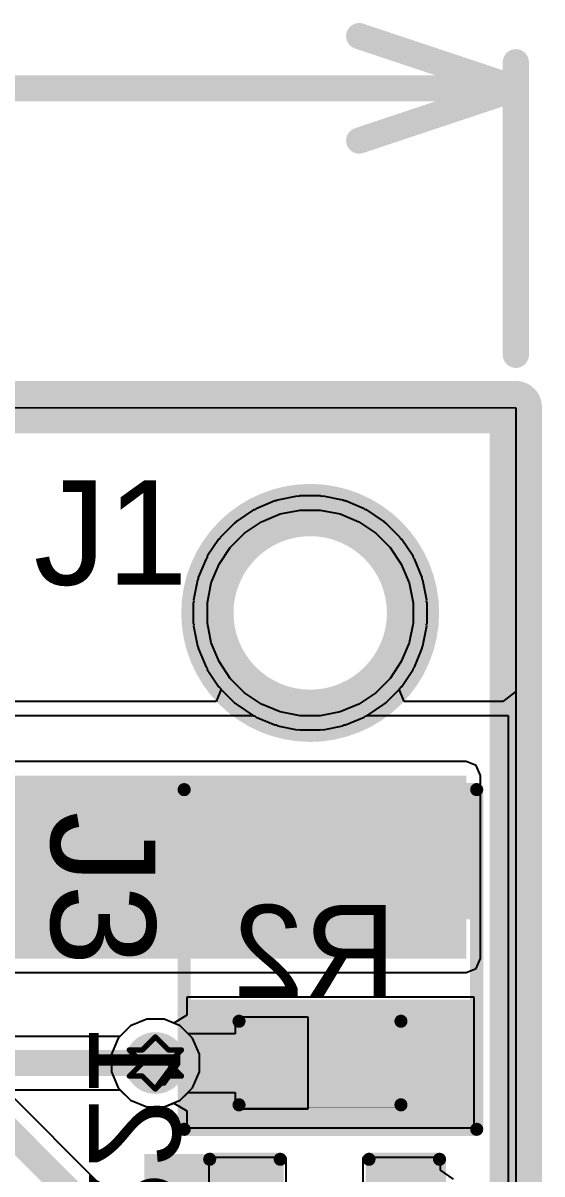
# Model space of a CAD drawing. Header units: inches. Extents: x -0.2 to 15.8, y 0 to 3.5.
# Drawn here: x 1.5833 to 1.782, y 1.6725 to 2.113 of the extents above; entities that cross this region are included whole.
import ezdxf

# ---------------------------------------------------------------- set-up
doc = ezdxf.new("R2010")
doc.units = ezdxf.units.IN
doc.header["$MEASUREMENT"] = 0
for name, color, linetype in [('Board Outline', 76, 'Continuous'), ('Bottom Layer', 5, 'Continuous'), ('Bottom Overlay', 54, 'Continuous'), ('Bottom Paste', 16, 'Continuous'), ('Bottom Solder', 6, 'Continuous'), ('Dimension', 6, 'Continuous'), ('Drill Drawing', 1, 'Continuous'), ('Multi-Layer', 9, 'Continuous'), ('Signal_1', 16, 'Continuous'), ('Signal_2', 76, 'Continuous'), ('Top Layer', 1, 'Continuous'), ('Top Overlay', 2, 'Continuous'), ('Top Paste', 8, 'Continuous'), ('Top Solder', 216, 'Continuous'), ('Via Holes', 16, 'Continuous')]:
    doc.layers.add(name, color=color, linetype=linetype)
doc.styles.add('Arial', font='', dxfattribs={"height": 0.2})
doc.styles.get('Arial').set_extended_font_data('Arial')

msp = doc.modelspace()

# ---------------------------------------------------------------- hatches: boundary and pattern name
at = {"layer": 'Bottom Layer'}
h = msp.add_hatch(color=5, dxfattribs=at)
edge = h.paths.add_edge_path()
edge.add_arc((1.634, 1.715), 0.01181, 0, 360)
for points in [[(1.6695, 1.7025), (1.6695, 1.7275), (1.6875, 1.7275), (1.6875, 1.7025)], [(1.7065, 1.7025), (1.7065, 1.7275), (1.7245, 1.7275), (1.7245, 1.7025)]]:
    msp.add_hatch(color=5, dxfattribs=at).paths.add_polyline_path(points)
at = {"layer": 'Bottom Paste'}
for points in [[(1.6695, 1.7025), (1.6695, 1.7275), (1.6875, 1.7275), (1.6875, 1.7025)], [(1.7065, 1.7025), (1.7065, 1.7275), (1.7245, 1.7275), (1.7245, 1.7025)]]:
    msp.add_hatch(color=16, dxfattribs=at).paths.add_polyline_path(points)
at = {"layer": 'Bottom Solder'}
for points in [[(1.66734, 1.70033), (1.66734, 1.72967), (1.68967, 1.72967), (1.68967, 1.70033)], [(1.70434, 1.70033), (1.70434, 1.72967), (1.72667, 1.72967), (1.72667, 1.70033)]]:
    msp.add_hatch(color=6, dxfattribs=at).paths.add_polyline_path(points)
at = {"layer": 'Signal_1'}
h = msp.add_hatch(color=16, dxfattribs=at)
edge = h.paths.add_edge_path()
edge.add_arc((1.634, 1.715), 0.01181, 0, 360)
at = {"layer": 'Signal_2'}
h = msp.add_hatch(color=76, dxfattribs=at)
edge = h.paths.add_edge_path()
edge.add_arc((1.634, 1.715), 0.01181, 0, 360)
at = {"layer": 'Top Layer'}
for points in [[(1.49, 1.755), (1.753, 1.755), (1.753, 1.825), (1.49, 1.825)], [(1.751, 1.814), (1.751, 1.774), (1.651, 1.774), (1.651, 1.814)], [(1.751, 1.73526), (1.751, 1.69526), (1.651, 1.69526), (1.651, 1.73526)], [(1.67909, 1.63447), (1.6594, 1.63447), (1.6594, 1.67384), (1.67909, 1.67384)], [(1.73814, 1.63447), (1.71846, 1.63447), (1.71846, 1.67384), (1.73814, 1.67384)]]:
    msp.add_hatch(color=1, dxfattribs=at).paths.add_polyline_path(points)
h = msp.add_hatch(color=1, dxfattribs=at)
edge = h.paths.add_edge_path()
edge.add_arc((1.634, 1.715), 0.01181, 0, 360)
at = {"layer": 'Top Overlay'}
msp.add_hatch(color=2, dxfattribs=at).paths.add_polyline_path([(1.65477, 1.68016), (1.62977, 1.68016), (1.62977, 1.62816), (1.65477, 1.62816)])
at = {"layer": 'Top Paste'}
for points in [[(1.751, 1.814), (1.751, 1.774), (1.651, 1.774), (1.651, 1.814)], [(1.751, 1.73526), (1.751, 1.69526), (1.651, 1.69526), (1.651, 1.73526)], [(1.67909, 1.63447), (1.6594, 1.63447), (1.6594, 1.67384), (1.67909, 1.67384)], [(1.73814, 1.63447), (1.71846, 1.63447), (1.71846, 1.67384), (1.73814, 1.67384)]]:
    msp.add_hatch(color=8, dxfattribs=at).paths.add_polyline_path(points)
at = {"layer": 'Top Solder'}
for points in [[(1.755, 1.818), (1.755, 1.77), (1.647, 1.77), (1.647, 1.818)], [(1.755, 1.73926), (1.755, 1.69126), (1.647, 1.69126), (1.647, 1.73926)], [(1.68309, 1.63047), (1.6554, 1.63047), (1.6554, 1.67784), (1.68309, 1.67784)], [(1.74214, 1.63047), (1.71446, 1.63047), (1.71446, 1.67784), (1.74214, 1.67784)]]:
    msp.add_hatch(color=216, dxfattribs=at).paths.add_polyline_path(points)
at = {"layer": 'Via Holes'}
h = msp.add_hatch(color=7, dxfattribs=at)
edge = h.paths.add_edge_path()
edge.add_arc((1.634, 1.715), 0.00591, 0, 360)

# ---------------------------------------------------------------- linework, layer by layer
at = {"layer": 'Board Outline'}
for points in [[(0, 1.966, 0.02, 0.02, 0), (1.772, 1.966, 0.02, 0.02, 0)], [(1.772, 1.966, 0.02, 0.02, 0), (1.772, 0, 0.02, 0.02, 0)]]:
    msp.add_lwpolyline(points, format="xyseb", dxfattribs=at)
for points in [[(1.767, 1.966, 0.01, 0.01, 1), (1.777, 1.966, 0.01, 0.01, 1)], [(1.767, 1.966, 0.01, 0.01, 1), (1.777, 1.966, 0.01, 0.01, 1)], [(1.73262, 1.88725, 0.02, 0.02, 1), (1.65388, 1.88725, 0.02, 0.02, 1)], [(1.64888, 1.88725, 0.01, 0.01, 1), (1.65888, 1.88725, 0.01, 0.01, 1)], [(1.72762, 1.88725, 0.01, 0.01, 1), (1.73762, 1.88725, 0.01, 0.01, 1)]]:
    msp.add_lwpolyline(points, format="xyseb", close=True, dxfattribs=at)
at = {"layer": 'Bottom Layer'}
for p, q in [((0.00354, 1.96623), (1.772, 1.96577)), ((1.772, 1.96577), (1.772, 1.66271)), ((1.6797, 1.93011), (1.67253, 1.92714)), ((1.68025, 1.93011), (1.6797, 1.93011)), ((1.68071, 1.93042), (1.68025, 1.93011)), ((1.68832, 1.93193), (1.68071, 1.93042)), ((1.68886, 1.93182), (1.68832, 1.93193)), ((1.68937, 1.93203), (1.68886, 1.93182)), ((1.69713, 1.93203), (1.68937, 1.93203)), ((1.69764, 1.93182), (1.69713, 1.93203)), ((1.69818, 1.93193), (1.69764, 1.93182)), ((1.70579, 1.93042), (1.69818, 1.93193)), ((1.70625, 1.93011), (1.70579, 1.93042)), ((1.70681, 1.93011), (1.70625, 1.93011)), ((1.71397, 1.92714), (1.70681, 1.93011)), ((1.67159, 1.92664), (1.66515, 1.92233)), ((1.67214, 1.92675), (1.67159, 1.92664)), ((1.67253, 1.92714), (1.67214, 1.92675)), ((1.71436, 1.92675), (1.71397, 1.92714)), ((1.71491, 1.92664), (1.71436, 1.92675)), ((1.72135, 1.92233), (1.71491, 1.92664)), ((1.66433, 1.92166), (1.65884, 1.91617)), ((1.66484, 1.92187), (1.66433, 1.92166)), ((1.66515, 1.92233), (1.66484, 1.92187)), ((1.72166, 1.92187), (1.72135, 1.92233)), ((1.72217, 1.92166), (1.72166, 1.92187)), ((1.72766, 1.91617), (1.72217, 1.92166)), ((1.65884, 1.91617), (1.65863, 1.91566)), ((1.72787, 1.91566), (1.72766, 1.91617)), ((1.65817, 1.91535), (1.65386, 1.90891)), ((1.65863, 1.91566), (1.65817, 1.91535)), ((1.72833, 1.91535), (1.72787, 1.91566)), ((1.73264, 1.90891), (1.72833, 1.91535)), ((1.65336, 1.90797), (1.65039, 1.9008)), ((1.65375, 1.90836), (1.65336, 1.90797)), ((1.65386, 1.90891), (1.65375, 1.90836)), ((1.73275, 1.90836), (1.73264, 1.90891)), ((1.73314, 1.90797), (1.73275, 1.90836)), ((1.73611, 1.9008), (1.73314, 1.90797)), ((1.65009, 1.89979), (1.64857, 1.89218)), ((1.65039, 1.90025), (1.65009, 1.89979)), ((1.65039, 1.9008), (1.65039, 1.90025)), ((1.73611, 1.90025), (1.73611, 1.9008)), ((1.73642, 1.89979), (1.73611, 1.90025)), ((1.73793, 1.89218), (1.73642, 1.89979)), ((1.64868, 1.89164), (1.64847, 1.89113)), ((1.64847, 1.89113), (1.64847, 1.88337)), ((1.64857, 1.89218), (1.64868, 1.89164)), ((1.73782, 1.89164), (1.73793, 1.89218)), ((1.73803, 1.89113), (1.73782, 1.89164)), ((1.73803, 1.88337), (1.73803, 1.89113)), ((1.64847, 1.88337), (1.64868, 1.88286)), ((1.64868, 1.88286), (1.64857, 1.88232)), ((1.64857, 1.88232), (1.65009, 1.87471)), ((1.73642, 1.87471), (1.73793, 1.88232)), ((1.73782, 1.88286), (1.73803, 1.88337)), ((1.73793, 1.88232), (1.73782, 1.88286)), ((1.65009, 1.87471), (1.65039, 1.87425)), ((1.65039, 1.87425), (1.65039, 1.8737)), ((1.65039, 1.8737), (1.65336, 1.86653)), ((1.73314, 1.86653), (1.73611, 1.8737)), ((1.73611, 1.87425), (1.73642, 1.87471)), ((1.73611, 1.8737), (1.73611, 1.87425)), ((1.65336, 1.86653), (1.65375, 1.86614)), ((1.65375, 1.86614), (1.65386, 1.86559)), ((1.65386, 1.86559), (1.65817, 1.85915)), ((1.72833, 1.85915), (1.73264, 1.86559)), ((1.73264, 1.86559), (1.73275, 1.86614)), ((1.73275, 1.86614), (1.73314, 1.86653)), ((1.65817, 1.85915), (1.65863, 1.85884)), ((1.65863, 1.85884), (1.65884, 1.85833)), ((1.72766, 1.85833), (1.72787, 1.85884)), ((1.72787, 1.85884), (1.72833, 1.85915)), ((1.65884, 1.85833), (1.66433, 1.85284)), ((1.72217, 1.85284), (1.72766, 1.85833)), ((1.66433, 1.85284), (1.66484, 1.85263)), ((1.66484, 1.85263), (1.66515, 1.85217)), ((1.66515, 1.85217), (1.67159, 1.84786)), ((1.71491, 1.84786), (1.72135, 1.85217)), ((1.72135, 1.85217), (1.72166, 1.85263)), ((1.72166, 1.85263), (1.72217, 1.85284)), ((1.67159, 1.84786), (1.67214, 1.84775)), ((1.67214, 1.84775), (1.67253, 1.84736)), ((1.67253, 1.84736), (1.6797, 1.84439)), ((1.70681, 1.84439), (1.71397, 1.84736)), ((1.71397, 1.84736), (1.71436, 1.84775)), ((1.71436, 1.84775), (1.71491, 1.84786)), ((1.6797, 1.84439), (1.68025, 1.84439)), ((1.68025, 1.84439), (1.68071, 1.84408)), ((1.68071, 1.84408), (1.68832, 1.84257)), ((1.68832, 1.84257), (1.68886, 1.84268)), ((1.68886, 1.84268), (1.68937, 1.84247)), ((1.68937, 1.84247), (1.69713, 1.84247)), ((1.69713, 1.84247), (1.69764, 1.84268)), ((1.69764, 1.84268), (1.69818, 1.84257)), ((1.69818, 1.84257), (1.70579, 1.84408)), ((1.70579, 1.84408), (1.70625, 1.84439)), ((1.70625, 1.84439), (1.70681, 1.84439)), ((1.63066, 1.73181), (1.62448, 1.72925)), ((1.63734, 1.73181), (1.63066, 1.73181)), ((1.64352, 1.72925), (1.63734, 1.73181)), ((1.6925, 1.7325), (1.6645, 1.7325)), ((1.6645, 1.7325), (1.6645, 1.72622)), ((1.6925, 1.6975), (1.6925, 1.7325)), ((1.62448, 1.72925), (1.62042, 1.7252)), ((1.64656, 1.72622), (1.64352, 1.72925)), ((1.62042, 1.7252), (1.489, 1.7252)), ((1.6645, 1.72622), (1.64656, 1.72622)), ((1.49322, 1.7048), (1.62042, 1.7048)), ((1.62042, 1.7048), (1.62448, 1.70075)), ((1.62448, 1.70075), (1.63066, 1.69819)), ((1.63734, 1.69819), (1.64352, 1.70075)), ((1.64352, 1.70075), (1.64656, 1.70378)), ((1.64656, 1.70378), (1.6645, 1.70378)), ((1.6645, 1.70378), (1.6645, 1.6975)), ((1.63066, 1.69819), (1.63734, 1.69819)), ((1.6645, 1.6975), (1.6925, 1.6975))]:
    msp.add_line(p, q, dxfattribs=at)
for points in [[(1.489, 1.715, 0.01, 0.01, 0), (1.634, 1.715, 0.01, 0.01, 0)], [(1.634, 1.715, 0.012, 0.012, 0), (1.6785, 1.715, 0.012, 0.012, 0)]]:
    msp.add_lwpolyline(points, format="xyseb", dxfattribs=at)
for points in [[(1.631, 1.715, 0.006, 0.006, 1), (1.637, 1.715, 0.006, 0.006, 1)], [(1.6315, 1.715, 0.005, 0.005, 1), (1.6365, 1.715, 0.005, 0.005, 1)], [(1.6755, 1.715, 0.006, 0.006, 1), (1.6815, 1.715, 0.006, 0.006, 1)]]:
    msp.add_lwpolyline(points, format="xyseb", close=True, dxfattribs=at)
at = {"layer": 'Bottom Overlay'}
for points in [[(1.666, 1.731, 0.005, 0.005, 0), (1.728, 1.731, 0.005, 0.005, 0)], [(1.666, 1.699, 0.005, 0.005, 0), (1.666, 1.731, 0.005, 0.005, 0)], [(1.728, 1.699, 0.005, 0.005, 0), (1.728, 1.731, 0.005, 0.005, 0)], [(1.666, 1.699, 0.005, 0.005, 0), (1.728, 1.699, 0.005, 0.005, 0)], [(1.665, 1.698, 0.000127, 0.000127, 0), (1.729, 1.698, 0.000127, 0.000127, 0)]]:
    msp.add_lwpolyline(points, format="xyseb", dxfattribs=at)
for points in [[(1.66475, 1.731, 0.0025, 0.0025, 1), (1.66725, 1.731, 0.0025, 0.0025, 1)], [(1.66475, 1.731, 0.0025, 0.0025, 1), (1.66725, 1.731, 0.0025, 0.0025, 1)], [(1.72675, 1.731, 0.0025, 0.0025, 1), (1.72925, 1.731, 0.0025, 0.0025, 1)], [(1.72675, 1.731, 0.0025, 0.0025, 1), (1.72925, 1.731, 0.0025, 0.0025, 1)], [(1.66475, 1.699, 0.0025, 0.0025, 1), (1.66725, 1.699, 0.0025, 0.0025, 1)], [(1.66475, 1.699, 0.0025, 0.0025, 1), (1.66725, 1.699, 0.0025, 0.0025, 1)], [(1.72675, 1.699, 0.0025, 0.0025, 1), (1.72925, 1.699, 0.0025, 0.0025, 1)], [(1.72675, 1.699, 0.0025, 0.0025, 1), (1.72925, 1.699, 0.0025, 0.0025, 1)], [(1.66497, 1.698, 0.0000635, 0.0000635, 1), (1.66503, 1.698, 0.0000635, 0.0000635, 1)], [(1.72897, 1.698, 0.0000635, 0.0000635, 1), (1.72903, 1.698, 0.0000635, 0.0000635, 1)]]:
    msp.add_lwpolyline(points, format="xyseb", close=True, dxfattribs=at)
at = {"layer": 'Dimension'}
for points in [[(1.712, 2.108, 0.01, 0.01, 0), (1.772, 2.088, 0.01, 0.01, 0)], [(1.772, 1.986, 0.01, 0.01, 0), (1.772, 2.098, 0.01, 0.01, 0)], [(1.15091, 2.088, 0.01, 0.01, 0), (1.772, 2.088, 0.01, 0.01, 0)], [(1.712, 2.068, 0.01, 0.01, 0), (1.772, 2.088, 0.01, 0.01, 0)]]:
    msp.add_lwpolyline(points, format="xyseb", dxfattribs=at)
for points in [[(1.7095, 2.108, 0.005, 0.005, 1), (1.7145, 2.108, 0.005, 0.005, 1)], [(1.7695, 2.098, 0.005, 0.005, 1), (1.7745, 2.098, 0.005, 0.005, 1)], [(1.7695, 2.088, 0.005, 0.005, 1), (1.7745, 2.088, 0.005, 0.005, 1)], [(1.7695, 2.088, 0.005, 0.005, 1), (1.7745, 2.088, 0.005, 0.005, 1)], [(1.7695, 2.088, 0.005, 0.005, 1), (1.7745, 2.088, 0.005, 0.005, 1)], [(1.7095, 2.068, 0.005, 0.005, 1), (1.7145, 2.068, 0.005, 0.005, 1)], [(1.7695, 1.986, 0.005, 0.005, 1), (1.7745, 1.986, 0.005, 0.005, 1)]]:
    msp.add_lwpolyline(points, format="xyseb", close=True, dxfattribs=at)
at = {"layer": 'Drill Drawing'}
for points in [[(1.629, 1.72, 0.002, 0.002, 0), (1.634, 1.725, 0.002, 0.002, 0)], [(1.634, 1.725, 0.002, 0.002, 0), (1.639, 1.72, 0.002, 0.002, 0)], [(1.624, 1.72, 0.002, 0.002, 0), (1.629, 1.715, 0.002, 0.002, 0)], [(1.624, 1.72, 0.002, 0.002, 0), (1.629, 1.72, 0.002, 0.002, 0)], [(1.639, 1.72, 0.002, 0.002, 0), (1.644, 1.72, 0.002, 0.002, 0)], [(1.639, 1.715, 0.002, 0.002, 0), (1.644, 1.72, 0.002, 0.002, 0)], [(1.624, 1.71, 0.002, 0.002, 0), (1.629, 1.715, 0.002, 0.002, 0)], [(1.639, 1.715, 0.002, 0.002, 0), (1.644, 1.71, 0.002, 0.002, 0)], [(1.624, 1.71, 0.002, 0.002, 0), (1.629, 1.71, 0.002, 0.002, 0)], [(1.629, 1.71, 0.002, 0.002, 0), (1.634, 1.705, 0.002, 0.002, 0)], [(1.634, 1.705, 0.002, 0.002, 0), (1.639, 1.71, 0.002, 0.002, 0)], [(1.639, 1.71, 0.002, 0.002, 0), (1.644, 1.71, 0.002, 0.002, 0)]]:
    msp.add_lwpolyline(points, format="xyseb", dxfattribs=at)
for points in [[(1.6335, 1.725, 0.001, 0.001, 1), (1.6345, 1.725, 0.001, 0.001, 1)], [(1.6335, 1.725, 0.001, 0.001, 1), (1.6345, 1.725, 0.001, 0.001, 1)], [(1.6235, 1.72, 0.001, 0.001, 1), (1.6245, 1.72, 0.001, 0.001, 1)], [(1.6235, 1.72, 0.001, 0.001, 1), (1.6245, 1.72, 0.001, 0.001, 1)], [(1.6285, 1.72, 0.001, 0.001, 1), (1.6295, 1.72, 0.001, 0.001, 1)], [(1.6285, 1.72, 0.001, 0.001, 1), (1.6295, 1.72, 0.001, 0.001, 1)], [(1.6385, 1.72, 0.001, 0.001, 1), (1.6395, 1.72, 0.001, 0.001, 1)], [(1.6385, 1.72, 0.001, 0.001, 1), (1.6395, 1.72, 0.001, 0.001, 1)], [(1.6435, 1.72, 0.001, 0.001, 1), (1.6445, 1.72, 0.001, 0.001, 1)], [(1.6435, 1.72, 0.001, 0.001, 1), (1.6445, 1.72, 0.001, 0.001, 1)], [(1.6285, 1.715, 0.001, 0.001, 1), (1.6295, 1.715, 0.001, 0.001, 1)], [(1.6285, 1.715, 0.001, 0.001, 1), (1.6295, 1.715, 0.001, 0.001, 1)], [(1.6385, 1.715, 0.001, 0.001, 1), (1.6395, 1.715, 0.001, 0.001, 1)], [(1.6385, 1.715, 0.001, 0.001, 1), (1.6395, 1.715, 0.001, 0.001, 1)], [(1.6235, 1.71, 0.001, 0.001, 1), (1.6245, 1.71, 0.001, 0.001, 1)], [(1.6235, 1.71, 0.001, 0.001, 1), (1.6245, 1.71, 0.001, 0.001, 1)], [(1.6285, 1.71, 0.001, 0.001, 1), (1.6295, 1.71, 0.001, 0.001, 1)], [(1.6285, 1.71, 0.001, 0.001, 1), (1.6295, 1.71, 0.001, 0.001, 1)], [(1.6385, 1.71, 0.001, 0.001, 1), (1.6395, 1.71, 0.001, 0.001, 1)], [(1.6385, 1.71, 0.001, 0.001, 1), (1.6395, 1.71, 0.001, 0.001, 1)], [(1.6435, 1.71, 0.001, 0.001, 1), (1.6445, 1.71, 0.001, 0.001, 1)], [(1.6435, 1.71, 0.001, 0.001, 1), (1.6445, 1.71, 0.001, 0.001, 1)], [(1.6335, 1.705, 0.001, 0.001, 1), (1.6345, 1.705, 0.001, 0.001, 1)], [(1.6335, 1.705, 0.001, 0.001, 1), (1.6345, 1.705, 0.001, 0.001, 1)]]:
    msp.add_lwpolyline(points, format="xyseb", close=True, dxfattribs=at)
at = {"layer": 'Multi-Layer'}
for p, q in [((1.6746, 1.92214), (1.68177, 1.92511)), ((1.68177, 1.92511), (1.68937, 1.92662)), ((1.68937, 1.92662), (1.69325, 1.92662)), ((1.69325, 1.92662), (1.69713, 1.92662)), ((1.69713, 1.92662), (1.70473, 1.92511)), ((1.70473, 1.92511), (1.7119, 1.92214)), ((1.66815, 1.91783), (1.6746, 1.92214)), ((1.7119, 1.92214), (1.71835, 1.91783)), ((1.66267, 1.91235), (1.66815, 1.91783)), ((1.71835, 1.91783), (1.72383, 1.91235)), ((1.65836, 1.9059), (1.66267, 1.91235)), ((1.72383, 1.91235), (1.72814, 1.9059)), ((1.65539, 1.89873), (1.65836, 1.9059)), ((1.72814, 1.9059), (1.73111, 1.89873)), ((1.65388, 1.89113), (1.65539, 1.89873)), ((1.73111, 1.89873), (1.73262, 1.89113)), ((1.65388, 1.88725), (1.65388, 1.89113)), ((1.73262, 1.89113), (1.73262, 1.88725)), ((1.65388, 1.88337), (1.65388, 1.88725)), ((1.73262, 1.88725), (1.73262, 1.88337)), ((1.65539, 1.87577), (1.65388, 1.88337)), ((1.73262, 1.88337), (1.73111, 1.87577)), ((1.65836, 1.8686), (1.65539, 1.87577)), ((1.73111, 1.87577), (1.72814, 1.8686)), ((1.66267, 1.86215), (1.65836, 1.8686)), ((1.72814, 1.8686), (1.72383, 1.86215)), ((1.66815, 1.85667), (1.66267, 1.86215)), ((1.72383, 1.86215), (1.71835, 1.85667)), ((1.6746, 1.85236), (1.66815, 1.85667)), ((1.71835, 1.85667), (1.7119, 1.85236)), ((1.68177, 1.84939), (1.6746, 1.85236)), ((1.7119, 1.85236), (1.70473, 1.84939)), ((1.68937, 1.84788), (1.68177, 1.84939)), ((1.69325, 1.84788), (1.68937, 1.84788)), ((1.69325, 1.84788), (1.69325, 1.84788)), ((1.69713, 1.84788), (1.69325, 1.84788)), ((1.70473, 1.84939), (1.69713, 1.84788))]:
    msp.add_line(p, q, dxfattribs=at)
at = {"layer": 'Signal_1'}
for p, q in [((0.00354, 1.96623), (1.772, 1.96577)), ((1.772, 1.96577), (1.772, 1.85717)), ((1.6797, 1.93011), (1.67253, 1.92714)), ((1.68025, 1.93011), (1.6797, 1.93011)), ((1.68071, 1.93042), (1.68025, 1.93011)), ((1.68832, 1.93193), (1.68071, 1.93042)), ((1.68886, 1.93182), (1.68832, 1.93193)), ((1.68937, 1.93203), (1.68886, 1.93182)), ((1.69713, 1.93203), (1.68937, 1.93203)), ((1.69764, 1.93182), (1.69713, 1.93203)), ((1.69818, 1.93193), (1.69764, 1.93182)), ((1.70579, 1.93042), (1.69818, 1.93193)), ((1.70625, 1.93011), (1.70579, 1.93042)), ((1.70681, 1.93011), (1.70625, 1.93011)), ((1.71397, 1.92714), (1.70681, 1.93011)), ((1.67159, 1.92664), (1.66515, 1.92233)), ((1.67214, 1.92675), (1.67159, 1.92664)), ((1.67253, 1.92714), (1.67214, 1.92675)), ((1.71436, 1.92675), (1.71397, 1.92714)), ((1.71491, 1.92664), (1.71436, 1.92675)), ((1.72135, 1.92233), (1.71491, 1.92664)), ((1.66433, 1.92166), (1.65884, 1.91617)), ((1.66484, 1.92187), (1.66433, 1.92166)), ((1.66515, 1.92233), (1.66484, 1.92187)), ((1.72166, 1.92187), (1.72135, 1.92233)), ((1.72217, 1.92166), (1.72166, 1.92187)), ((1.72766, 1.91617), (1.72217, 1.92166)), ((1.65884, 1.91617), (1.65863, 1.91566)), ((1.72787, 1.91566), (1.72766, 1.91617)), ((1.65817, 1.91535), (1.65386, 1.90891)), ((1.65863, 1.91566), (1.65817, 1.91535)), ((1.72833, 1.91535), (1.72787, 1.91566)), ((1.73264, 1.90891), (1.72833, 1.91535)), ((1.65336, 1.90797), (1.65039, 1.9008)), ((1.65375, 1.90836), (1.65336, 1.90797)), ((1.65386, 1.90891), (1.65375, 1.90836)), ((1.73275, 1.90836), (1.73264, 1.90891)), ((1.73314, 1.90797), (1.73275, 1.90836)), ((1.73611, 1.9008), (1.73314, 1.90797)), ((1.65009, 1.89979), (1.64857, 1.89218)), ((1.65039, 1.90025), (1.65009, 1.89979)), ((1.65039, 1.9008), (1.65039, 1.90025)), ((1.73611, 1.90025), (1.73611, 1.9008)), ((1.73642, 1.89979), (1.73611, 1.90025)), ((1.73793, 1.89218), (1.73642, 1.89979)), ((1.64868, 1.89164), (1.64847, 1.89113)), ((1.64847, 1.89113), (1.64847, 1.88337)), ((1.64857, 1.89218), (1.64868, 1.89164)), ((1.73782, 1.89164), (1.73793, 1.89218)), ((1.73803, 1.89113), (1.73782, 1.89164)), ((1.73803, 1.88337), (1.73803, 1.89113)), ((1.64847, 1.88337), (1.64868, 1.88286)), ((1.64868, 1.88286), (1.64857, 1.88232)), ((1.64857, 1.88232), (1.65009, 1.87471)), ((1.73642, 1.87471), (1.73793, 1.88232)), ((1.73782, 1.88286), (1.73803, 1.88337)), ((1.73793, 1.88232), (1.73782, 1.88286)), ((1.65009, 1.87471), (1.65039, 1.87425)), ((1.65039, 1.87425), (1.65039, 1.8737)), ((1.65039, 1.8737), (1.65336, 1.86653)), ((1.73314, 1.86653), (1.73611, 1.8737)), ((1.73611, 1.87425), (1.73642, 1.87471)), ((1.73611, 1.8737), (1.73611, 1.87425)), ((1.65336, 1.86653), (1.65375, 1.86614)), ((1.65375, 1.86614), (1.65386, 1.86559)), ((1.65386, 1.86559), (1.65817, 1.85915)), ((1.72833, 1.85915), (1.73264, 1.86559)), ((1.73264, 1.86559), (1.73275, 1.86614)), ((1.73275, 1.86614), (1.73314, 1.86653)), ((1.65817, 1.85915), (1.65863, 1.85884)), ((1.65863, 1.85884), (1.65884, 1.85833)), ((1.72766, 1.85833), (1.72787, 1.85884)), ((1.72787, 1.85884), (1.72833, 1.85915)), ((1.65914, 1.85803), (1.65722, 1.85341)), ((1.65884, 1.85833), (1.65914, 1.85803)), ((1.72736, 1.85803), (1.72766, 1.85833)), ((1.72928, 1.85341), (1.72736, 1.85803)), ((1.772, 1.85717), (1.767, 1.85341)), ((1.65722, 1.85341), (1.56226, 1.85341)), ((1.767, 1.85341), (1.72928, 1.85341)), ((0.43452, 1.848), (1.67139, 1.848)), ((1.67139, 1.848), (1.67159, 1.84786)), ((1.67159, 1.84786), (1.67214, 1.84775)), ((1.67214, 1.84775), (1.67253, 1.84736)), ((1.67253, 1.84736), (1.6797, 1.84439)), ((1.70681, 1.84439), (1.71397, 1.84736)), ((1.71397, 1.84736), (1.71436, 1.84775)), ((1.71436, 1.84775), (1.71491, 1.84786)), ((1.71491, 1.84786), (1.71511, 1.848)), ((1.71511, 1.848), (1.769, 1.848)), ((1.769, 1.848), (1.769, 1.66784)), ((1.6797, 1.84439), (1.68025, 1.84439)), ((1.68025, 1.84439), (1.68071, 1.84408)), ((1.68071, 1.84408), (1.68832, 1.84257)), ((1.68832, 1.84257), (1.68886, 1.84268)), ((1.68886, 1.84268), (1.68937, 1.84247)), ((1.68937, 1.84247), (1.69713, 1.84247)), ((1.69713, 1.84247), (1.69764, 1.84268)), ((1.69764, 1.84268), (1.69818, 1.84257)), ((1.69818, 1.84257), (1.70579, 1.84408)), ((1.70579, 1.84408), (1.70625, 1.84439)), ((1.70625, 1.84439), (1.70681, 1.84439)), ((1.63066, 1.73181), (1.62448, 1.72925)), ((1.63734, 1.73181), (1.63066, 1.73181)), ((1.64352, 1.72925), (1.63734, 1.73181)), ((1.62448, 1.72925), (1.61975, 1.72452)), ((1.64825, 1.72452), (1.64352, 1.72925)), ((1.61975, 1.72452), (1.61719, 1.71834)), ((1.65081, 1.71834), (1.64825, 1.72452)), ((1.61719, 1.71834), (1.61719, 1.71166)), ((1.65081, 1.71166), (1.65081, 1.71834)), ((1.61719, 1.71166), (1.61975, 1.70548)), ((1.64825, 1.70548), (1.65081, 1.71166)), ((1.61975, 1.70548), (1.62448, 1.70075)), ((1.64352, 1.70075), (1.64825, 1.70548)), ((1.62448, 1.70075), (1.63066, 1.69819)), ((1.63734, 1.69819), (1.64352, 1.70075)), ((1.63066, 1.69819), (1.63734, 1.69819))]:
    msp.add_line(p, q, dxfattribs=at)
at = {"layer": 'Signal_2'}
for p, q in [((0.00354, 1.96623), (1.772, 1.96577)), ((1.772, 1.96577), (1.772, 1.66271)), ((1.6797, 1.93011), (1.67253, 1.92714)), ((1.68025, 1.93011), (1.6797, 1.93011)), ((1.68071, 1.93042), (1.68025, 1.93011)), ((1.68832, 1.93193), (1.68071, 1.93042)), ((1.68886, 1.93182), (1.68832, 1.93193)), ((1.68937, 1.93203), (1.68886, 1.93182)), ((1.69713, 1.93203), (1.68937, 1.93203)), ((1.69764, 1.93182), (1.69713, 1.93203)), ((1.69818, 1.93193), (1.69764, 1.93182)), ((1.70579, 1.93042), (1.69818, 1.93193)), ((1.70625, 1.93011), (1.70579, 1.93042)), ((1.70681, 1.93011), (1.70625, 1.93011)), ((1.71397, 1.92714), (1.70681, 1.93011)), ((1.67159, 1.92664), (1.66515, 1.92233)), ((1.67214, 1.92675), (1.67159, 1.92664)), ((1.67253, 1.92714), (1.67214, 1.92675)), ((1.71436, 1.92675), (1.71397, 1.92714)), ((1.71491, 1.92664), (1.71436, 1.92675)), ((1.72135, 1.92233), (1.71491, 1.92664)), ((1.66433, 1.92166), (1.65884, 1.91617)), ((1.66484, 1.92187), (1.66433, 1.92166)), ((1.66515, 1.92233), (1.66484, 1.92187)), ((1.72166, 1.92187), (1.72135, 1.92233)), ((1.72217, 1.92166), (1.72166, 1.92187)), ((1.72766, 1.91617), (1.72217, 1.92166)), ((1.65884, 1.91617), (1.65863, 1.91566)), ((1.72787, 1.91566), (1.72766, 1.91617)), ((1.65817, 1.91535), (1.65386, 1.90891)), ((1.65863, 1.91566), (1.65817, 1.91535)), ((1.72833, 1.91535), (1.72787, 1.91566)), ((1.73264, 1.90891), (1.72833, 1.91535)), ((1.65336, 1.90797), (1.65039, 1.9008)), ((1.65375, 1.90836), (1.65336, 1.90797)), ((1.65386, 1.90891), (1.65375, 1.90836)), ((1.73275, 1.90836), (1.73264, 1.90891)), ((1.73314, 1.90797), (1.73275, 1.90836)), ((1.73611, 1.9008), (1.73314, 1.90797)), ((1.65009, 1.89979), (1.64857, 1.89218)), ((1.65039, 1.90025), (1.65009, 1.89979)), ((1.65039, 1.9008), (1.65039, 1.90025)), ((1.73611, 1.90025), (1.73611, 1.9008)), ((1.73642, 1.89979), (1.73611, 1.90025)), ((1.73793, 1.89218), (1.73642, 1.89979)), ((1.64868, 1.89164), (1.64847, 1.89113)), ((1.64847, 1.89113), (1.64847, 1.88337)), ((1.64857, 1.89218), (1.64868, 1.89164)), ((1.73782, 1.89164), (1.73793, 1.89218)), ((1.73803, 1.89113), (1.73782, 1.89164)), ((1.73803, 1.88337), (1.73803, 1.89113)), ((1.64847, 1.88337), (1.64868, 1.88286)), ((1.64868, 1.88286), (1.64857, 1.88232)), ((1.64857, 1.88232), (1.65009, 1.87471)), ((1.73642, 1.87471), (1.73793, 1.88232)), ((1.73782, 1.88286), (1.73803, 1.88337)), ((1.73793, 1.88232), (1.73782, 1.88286)), ((1.65009, 1.87471), (1.65039, 1.87425)), ((1.65039, 1.87425), (1.65039, 1.8737)), ((1.65039, 1.8737), (1.65336, 1.86653)), ((1.73314, 1.86653), (1.73611, 1.8737)), ((1.73611, 1.87425), (1.73642, 1.87471)), ((1.73611, 1.8737), (1.73611, 1.87425)), ((1.65336, 1.86653), (1.65375, 1.86614)), ((1.65375, 1.86614), (1.65386, 1.86559)), ((1.65386, 1.86559), (1.65817, 1.85915)), ((1.72833, 1.85915), (1.73264, 1.86559)), ((1.73264, 1.86559), (1.73275, 1.86614)), ((1.73275, 1.86614), (1.73314, 1.86653)), ((1.65817, 1.85915), (1.65863, 1.85884)), ((1.65863, 1.85884), (1.65884, 1.85833)), ((1.72766, 1.85833), (1.72787, 1.85884)), ((1.72787, 1.85884), (1.72833, 1.85915)), ((1.65884, 1.85833), (1.66433, 1.85284)), ((1.72217, 1.85284), (1.72766, 1.85833)), ((1.66433, 1.85284), (1.66484, 1.85263)), ((1.66484, 1.85263), (1.66515, 1.85217)), ((1.66515, 1.85217), (1.67159, 1.84786)), ((1.71491, 1.84786), (1.72135, 1.85217)), ((1.72135, 1.85217), (1.72166, 1.85263)), ((1.72166, 1.85263), (1.72217, 1.85284)), ((1.67159, 1.84786), (1.67214, 1.84775)), ((1.67214, 1.84775), (1.67253, 1.84736)), ((1.67253, 1.84736), (1.6797, 1.84439)), ((1.70681, 1.84439), (1.71397, 1.84736)), ((1.71397, 1.84736), (1.71436, 1.84775)), ((1.71436, 1.84775), (1.71491, 1.84786)), ((1.6797, 1.84439), (1.68025, 1.84439)), ((1.68025, 1.84439), (1.68071, 1.84408)), ((1.68071, 1.84408), (1.68832, 1.84257)), ((1.68832, 1.84257), (1.68886, 1.84268)), ((1.68886, 1.84268), (1.68937, 1.84247)), ((1.68937, 1.84247), (1.69713, 1.84247)), ((1.69713, 1.84247), (1.69764, 1.84268)), ((1.69764, 1.84268), (1.69818, 1.84257)), ((1.69818, 1.84257), (1.70579, 1.84408)), ((1.70579, 1.84408), (1.70625, 1.84439)), ((1.70625, 1.84439), (1.70681, 1.84439)), ((1.63066, 1.73181), (1.62448, 1.72925)), ((1.63734, 1.73181), (1.63066, 1.73181)), ((1.64352, 1.72925), (1.63734, 1.73181)), ((1.62448, 1.72925), (1.61975, 1.72452)), ((1.64825, 1.72452), (1.64352, 1.72925)), ((1.61975, 1.72452), (1.61719, 1.71834)), ((1.65081, 1.71834), (1.64825, 1.72452)), ((1.61719, 1.71834), (1.61719, 1.71166)), ((1.65081, 1.71166), (1.65081, 1.71834)), ((1.61719, 1.71166), (1.61975, 1.70548)), ((1.64825, 1.70548), (1.65081, 1.71166)), ((1.61975, 1.70548), (1.62448, 1.70075)), ((1.64352, 1.70075), (1.64825, 1.70548)), ((1.62448, 1.70075), (1.63066, 1.69819)), ((1.63734, 1.69819), (1.64352, 1.70075)), ((1.63066, 1.69819), (1.63734, 1.69819))]:
    msp.add_line(p, q, dxfattribs=at)
at = {"layer": 'Top Layer'}
for p, q in [((0.00354, 1.96623), (1.772, 1.96577)), ((1.772, 1.96577), (1.772, 1.66271)), ((1.6797, 1.93011), (1.67253, 1.92714)), ((1.68025, 1.93011), (1.6797, 1.93011)), ((1.68071, 1.93042), (1.68025, 1.93011)), ((1.68832, 1.93193), (1.68071, 1.93042)), ((1.68886, 1.93182), (1.68832, 1.93193)), ((1.68937, 1.93203), (1.68886, 1.93182)), ((1.69713, 1.93203), (1.68937, 1.93203)), ((1.69764, 1.93182), (1.69713, 1.93203)), ((1.69818, 1.93193), (1.69764, 1.93182)), ((1.70579, 1.93042), (1.69818, 1.93193)), ((1.70625, 1.93011), (1.70579, 1.93042)), ((1.70681, 1.93011), (1.70625, 1.93011)), ((1.71397, 1.92714), (1.70681, 1.93011)), ((1.67159, 1.92664), (1.66515, 1.92233)), ((1.67214, 1.92675), (1.67159, 1.92664)), ((1.67253, 1.92714), (1.67214, 1.92675)), ((1.71436, 1.92675), (1.71397, 1.92714)), ((1.71491, 1.92664), (1.71436, 1.92675)), ((1.72135, 1.92233), (1.71491, 1.92664)), ((1.66433, 1.92166), (1.65884, 1.91617)), ((1.66484, 1.92187), (1.66433, 1.92166)), ((1.66515, 1.92233), (1.66484, 1.92187)), ((1.72166, 1.92187), (1.72135, 1.92233)), ((1.72217, 1.92166), (1.72166, 1.92187)), ((1.72766, 1.91617), (1.72217, 1.92166)), ((1.65884, 1.91617), (1.65863, 1.91566)), ((1.72787, 1.91566), (1.72766, 1.91617)), ((1.65817, 1.91535), (1.65386, 1.90891)), ((1.65863, 1.91566), (1.65817, 1.91535)), ((1.72833, 1.91535), (1.72787, 1.91566)), ((1.73264, 1.90891), (1.72833, 1.91535)), ((1.65336, 1.90797), (1.65039, 1.9008)), ((1.65375, 1.90836), (1.65336, 1.90797)), ((1.65386, 1.90891), (1.65375, 1.90836)), ((1.73275, 1.90836), (1.73264, 1.90891)), ((1.73314, 1.90797), (1.73275, 1.90836)), ((1.73611, 1.9008), (1.73314, 1.90797)), ((1.65009, 1.89979), (1.64857, 1.89218)), ((1.65039, 1.90025), (1.65009, 1.89979)), ((1.65039, 1.9008), (1.65039, 1.90025)), ((1.73611, 1.90025), (1.73611, 1.9008)), ((1.73642, 1.89979), (1.73611, 1.90025)), ((1.73793, 1.89218), (1.73642, 1.89979)), ((1.64868, 1.89164), (1.64847, 1.89113)), ((1.64847, 1.89113), (1.64847, 1.88337)), ((1.64857, 1.89218), (1.64868, 1.89164)), ((1.73782, 1.89164), (1.73793, 1.89218)), ((1.73803, 1.89113), (1.73782, 1.89164)), ((1.73803, 1.88337), (1.73803, 1.89113)), ((1.64847, 1.88337), (1.64868, 1.88286)), ((1.64868, 1.88286), (1.64857, 1.88232)), ((1.64857, 1.88232), (1.65009, 1.87471)), ((1.73642, 1.87471), (1.73793, 1.88232)), ((1.73782, 1.88286), (1.73803, 1.88337)), ((1.73793, 1.88232), (1.73782, 1.88286)), ((1.65009, 1.87471), (1.65039, 1.87425)), ((1.65039, 1.87425), (1.65039, 1.8737)), ((1.65039, 1.8737), (1.65336, 1.86653)), ((1.73314, 1.86653), (1.73611, 1.8737)), ((1.73611, 1.87425), (1.73642, 1.87471)), ((1.73611, 1.8737), (1.73611, 1.87425)), ((1.65336, 1.86653), (1.65375, 1.86614)), ((1.65375, 1.86614), (1.65386, 1.86559)), ((1.65386, 1.86559), (1.65817, 1.85915)), ((1.72833, 1.85915), (1.73264, 1.86559)), ((1.73264, 1.86559), (1.73275, 1.86614)), ((1.73275, 1.86614), (1.73314, 1.86653)), ((1.65817, 1.85915), (1.65863, 1.85884)), ((1.65863, 1.85884), (1.65884, 1.85833)), ((1.72766, 1.85833), (1.72787, 1.85884)), ((1.72787, 1.85884), (1.72833, 1.85915)), ((1.65884, 1.85833), (1.66433, 1.85284)), ((1.72217, 1.85284), (1.72766, 1.85833)), ((1.66433, 1.85284), (1.66484, 1.85263)), ((1.66484, 1.85263), (1.66515, 1.85217)), ((1.66515, 1.85217), (1.67159, 1.84786)), ((1.71491, 1.84786), (1.72135, 1.85217)), ((1.72135, 1.85217), (1.72166, 1.85263)), ((1.72166, 1.85263), (1.72217, 1.85284)), ((1.67159, 1.84786), (1.67214, 1.84775)), ((1.67214, 1.84775), (1.67253, 1.84736)), ((1.67253, 1.84736), (1.6797, 1.84439)), ((1.70681, 1.84439), (1.71397, 1.84736)), ((1.71397, 1.84736), (1.71436, 1.84775)), ((1.71436, 1.84775), (1.71491, 1.84786)), ((1.6797, 1.84439), (1.68025, 1.84439)), ((1.68025, 1.84439), (1.68071, 1.84408)), ((1.68071, 1.84408), (1.68832, 1.84257)), ((1.68832, 1.84257), (1.68886, 1.84268)), ((1.68886, 1.84268), (1.68937, 1.84247)), ((1.68937, 1.84247), (1.69713, 1.84247)), ((1.69713, 1.84247), (1.69764, 1.84268)), ((1.69764, 1.84268), (1.69818, 1.84257)), ((1.69818, 1.84257), (1.70579, 1.84408)), ((1.70579, 1.84408), (1.70625, 1.84439)), ((1.70625, 1.84439), (1.70681, 1.84439)), ((1.753, 1.83041), (1.49, 1.83041)), ((1.75683, 1.82883), (1.753, 1.83041)), ((1.75841, 1.825), (1.75683, 1.82883)), ((1.75841, 1.755), (1.75841, 1.825)), ((1.75683, 1.75117), (1.75841, 1.755)), ((1.5389, 1.74959), (1.753, 1.74959)), ((1.753, 1.74959), (1.75683, 1.75117)), ((1.61707, 1.66435), (1.53683, 1.74459)), ((1.756, 1.74026), (1.646, 1.74026)), ((1.646, 1.74026), (1.646, 1.73331)), ((1.756, 1.69026), (1.756, 1.74026)), ((1.63066, 1.73181), (1.62448, 1.72925)), ((1.63734, 1.73181), (1.63066, 1.73181)), ((1.641, 1.7303), (1.63734, 1.73181)), ((1.646, 1.73331), (1.641, 1.7303)), ((1.62448, 1.72925), (1.61975, 1.72452)), ((1.61975, 1.72452), (1.61719, 1.71834)), ((1.61719, 1.71834), (1.61719, 1.71166)), ((1.61719, 1.71166), (1.61975, 1.70548)), ((1.61975, 1.70548), (1.62448, 1.70075)), ((1.62448, 1.70075), (1.63066, 1.69819)), ((1.63066, 1.69819), (1.63734, 1.69819)), ((1.63734, 1.69819), (1.641, 1.6997)), ((1.641, 1.6997), (1.646, 1.69669)), ((1.646, 1.69669), (1.646, 1.69026)), ((1.646, 1.69026), (1.756, 1.69026)), ((1.68409, 1.67884), (1.6544, 1.67884)), ((1.6544, 1.67884), (1.6544, 1.66435)), ((1.68409, 1.62947), (1.68409, 1.67884)), ((1.74314, 1.67884), (1.71346, 1.67884)), ((1.71346, 1.67884), (1.71346, 1.65643)), ((1.74314, 1.67394), (1.74314, 1.67884)), ((1.74814, 1.6706), (1.74314, 1.67394))]:
    msp.add_line(p, q, dxfattribs=at)
for points in [[(1.662, 1.787, 0.025, 0.025, 0), (1.671, 1.796, 0.025, 0.025, 0)], [(1.671, 1.796, 0.025, 0.025, 0), (1.701, 1.796, 0.025, 0.025, 0)], [(1.527, 1.74, 0.01, 0.01, 0), (1.61284, 1.65416, 0.01, 0.01, 0)], [(1.634, 1.715, 0.012, 0.012, 0), (1.70074, 1.715, 0.012, 0.012, 0)]]:
    msp.add_lwpolyline(points, format="xyseb", dxfattribs=at)
for points in [[(1.66475, 1.796, 0.0125, 0.0125, 1), (1.67725, 1.796, 0.0125, 0.0125, 1)], [(1.66475, 1.796, 0.0125, 0.0125, 1), (1.67725, 1.796, 0.0125, 0.0125, 1)], [(1.69475, 1.796, 0.0125, 0.0125, 1), (1.70725, 1.796, 0.0125, 0.0125, 1)], [(1.65575, 1.787, 0.0125, 0.0125, 1), (1.66825, 1.787, 0.0125, 0.0125, 1)], [(1.631, 1.715, 0.006, 0.006, 1), (1.637, 1.715, 0.006, 0.006, 1)], [(1.69774, 1.715, 0.006, 0.006, 1), (1.70374, 1.715, 0.006, 0.006, 1)]]:
    msp.add_lwpolyline(points, format="xyseb", close=True, dxfattribs=at)
at = {"layer": 'Top Overlay'}
for points in [[(1.645, 1.81963, 0.005, 0.005, 0), (1.757, 1.81963, 0.005, 0.005, 0)], [(1.645, 1.68963, 0.005, 0.005, 0), (1.645, 1.81963, 0.005, 0.005, 0)], [(1.757, 1.68963, 0.005, 0.005, 0), (1.757, 1.81963, 0.005, 0.005, 0)], [(1.645, 1.68963, 0.005, 0.005, 0), (1.757, 1.68963, 0.005, 0.005, 0)], [(1.65477, 1.67816, 0.005, 0.005, 0), (1.68177, 1.67816, 0.005, 0.005, 0)], [(1.65477, 1.63016, 0.005, 0.005, 0), (1.65477, 1.67816, 0.005, 0.005, 0)], [(1.71577, 1.67816, 0.005, 0.005, 0), (1.74277, 1.67816, 0.005, 0.005, 0)], [(1.74277, 1.63016, 0.005, 0.005, 0), (1.74277, 1.67816, 0.005, 0.005, 0)]]:
    msp.add_lwpolyline(points, format="xyseb", dxfattribs=at)
for points in [[(1.64375, 1.81963, 0.0025, 0.0025, 1), (1.64625, 1.81963, 0.0025, 0.0025, 1)], [(1.64375, 1.81963, 0.0025, 0.0025, 1), (1.64625, 1.81963, 0.0025, 0.0025, 1)], [(1.75575, 1.81963, 0.0025, 0.0025, 1), (1.75825, 1.81963, 0.0025, 0.0025, 1)], [(1.75575, 1.81963, 0.0025, 0.0025, 1), (1.75825, 1.81963, 0.0025, 0.0025, 1)], [(1.64375, 1.68963, 0.0025, 0.0025, 1), (1.64625, 1.68963, 0.0025, 0.0025, 1)], [(1.64375, 1.68963, 0.0025, 0.0025, 1), (1.64625, 1.68963, 0.0025, 0.0025, 1)], [(1.75575, 1.68963, 0.0025, 0.0025, 1), (1.75825, 1.68963, 0.0025, 0.0025, 1)], [(1.75575, 1.68963, 0.0025, 0.0025, 1), (1.75825, 1.68963, 0.0025, 0.0025, 1)], [(1.65352, 1.67816, 0.0025, 0.0025, 1), (1.65602, 1.67816, 0.0025, 0.0025, 1)], [(1.65352, 1.67816, 0.0025, 0.0025, 1), (1.65602, 1.67816, 0.0025, 0.0025, 1)], [(1.68052, 1.67816, 0.0025, 0.0025, 1), (1.68302, 1.67816, 0.0025, 0.0025, 1)], [(1.71452, 1.67816, 0.0025, 0.0025, 1), (1.71702, 1.67816, 0.0025, 0.0025, 1)], [(1.74152, 1.67816, 0.0025, 0.0025, 1), (1.74402, 1.67816, 0.0025, 0.0025, 1)], [(1.74152, 1.67816, 0.0025, 0.0025, 1), (1.74402, 1.67816, 0.0025, 0.0025, 1)]]:
    msp.add_lwpolyline(points, format="xyseb", close=True, dxfattribs=at)

# ---------------------------------------------------------------- texts
at = {"layer": 'Bottom Overlay', "style": 'Arial', "text_generation_flag": 2}
msp.add_text('R2', height=0.035, dxfattribs=at).set_placement((1.72616, 1.74051))
msp.add_text('R21', height=0.035, rotation=270, dxfattribs=at).set_placement((1.60851, 1.63918))
at = {"layer": 'Top Overlay', "style": 'Arial'}
msp.add_text('J1', height=0.04, dxfattribs=at).set_placement((1.58734, 1.89801))
msp.add_text('J3', height=0.04, rotation=270, dxfattribs=at).set_placement((1.59401, 1.81132))

doc.saveas('drawing.dxf')
